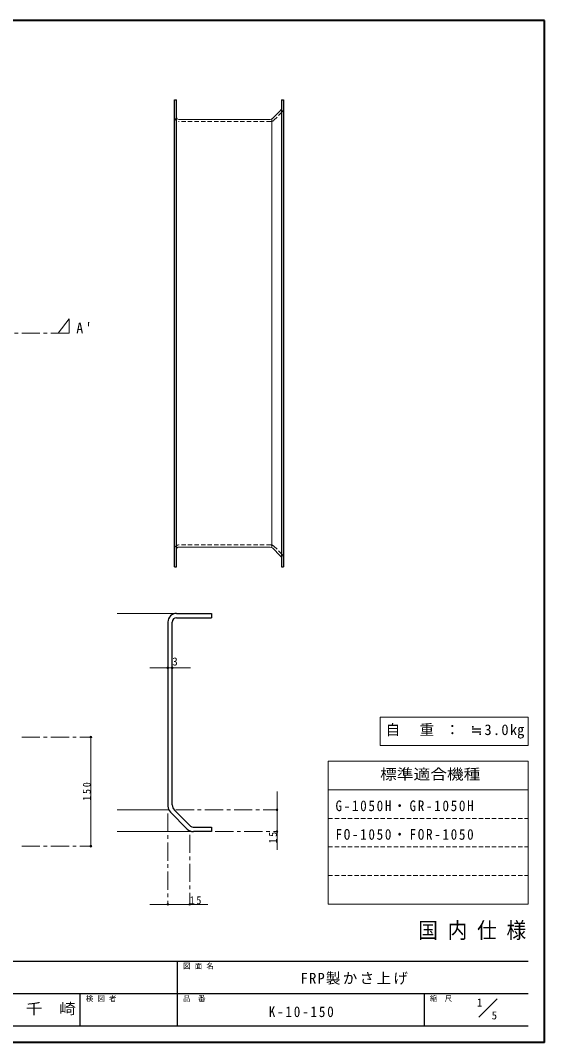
# Model space of a CAD drawing. Units: millimetres, scale not verified. Extents: x -1061 to 964, y -679 to 726.
# Drawn here: x 243 to 964, y -679 to 726 of the extents above; entities that cross this region are included whole.
import ezdxf
from ezdxf.enums import TextEntityAlignment as Align

# ---------------------------------------------------------------- set-up
doc = ezdxf.new("R2010")
doc.units = ezdxf.units.MM
doc.header["$LTSCALE"] = 5
doc.header["$PDMODE"] = 32
doc.header["$PDSIZE"] = 2.5
doc.linetypes.add('CHAIN1', pattern=[8, 5, -1, 1, -1])
doc.linetypes.add('DASHED1', pattern=[1.8, 1.2, -0.6])
doc.layers.add('0-0', color=7, linetype='Continuous', lineweight=18)
doc.styles.add('ＭＳ ゴシック', font='')
doc.styles.get('ＭＳ ゴシック').set_extended_font_data('MS Gothic')

msp = doc.modelspace()

# ---------------------------------------------------------------- linework, layer by layer
at = {"layer": '0-0', "color": 1, "lineweight": 40}
for p, q in [((963.599, 725.957), (-1061.401, 725.957)), ((963.599, -679.043), (963.599, 725.957)), ((963.599, -679.043), (-1061.401, -679.043))]:
    msp.add_line(p, q, dxfattribs=at)
at = {"layer": '0-0', "color": 5, "lineweight": 25}
for p, q in [((454.599, 616.957), (457.599, 616.957)), ((454.599, -25.043), (454.599, 616.957)), ((457.599, -25.043), (457.599, 616.957)), ((601.599, 616.957), (604.599, 616.957)), ((601.599, 616.957), (601.599, -25.043)), ((604.599, 616.957), (604.599, -25.043)), ((454.599, -25.043), (457.599, -25.043)), ((601.599, -25.043), (604.599, -25.043)), ((457.599, -89.043), (505.599, -89.043)), ((457.599, -95.043), (505.599, -95.043)), ((505.599, -89.043), (505.599, -95.043)), ((445.599, -101.043), (445.599, -354.073)), ((451.599, -352.416), (451.599, -101.043)), ((472.085, -385.529), (449.114, -362.558)), ((475.156, -380.114), (454.528, -359.487)), ((505.599, -389.043), (480.57, -389.043))]:
    msp.add_line(p, q, dxfattribs=at)
at = {"layer": '0-0', "color": 4, "lineweight": 9}
for p, q in [((588.357, 1.508), (588.357, 590.406)), ((420.599, -164.043), (476.599, -164.043)), ((339.599, -409.043), (339.599, -259.043)), ((595.599, -334.043), (595.599, -414.043)), ((375.599, -359.043), (446.677, -359.043)), ((420.599, -489.043), (500.599, -489.043))]:
    msp.add_line(p, q, dxfattribs=at)
at = {"layer": '0-0'}
for p, q in [((600.135, 601.735), (589.821, 591.421)), ((586.286, 589.957), (460.599, 589.957)), ((586.286, 1.957), (460.599, 1.957)), ((600.135, -9.822), (589.821, 0.492)), ((375.599, -89.043), (457.599, -89.043)), ((480.57, -389.043), (375.599, -389.043)), ((872.988, -644.297), (898.242, -619.043))]:
    msp.add_line(p, q, dxfattribs=at)
at = {"layer": '0-0', "color": 4, "linetype": 'DASHED1', "lineweight": 9}
for p, q in [((591.357, 588.714), (602.842, 600.199)), ((587.114, 586.957), (460.599, 586.957)), ((587.114, 4.957), (460.599, 4.957)), ((591.357, 3.199), (602.842, -8.286))]:
    msp.add_line(p, q, dxfattribs=at)
at = {"layer": '0-0', "color": 4, "linetype": 'CHAIN1', "lineweight": 9}
for p, q in [((309.599, 315.957), (294.599, 295.957)), ((309.599, 295.957), (309.599, 315.957)), ((244.599, -259.043), (339.599, -259.043)), ((445.599, -364.043), (445.599, -489.043)), ((456.48, -359.043), (595.599, -359.043)), ((475.599, -393.3), (475.599, -489.043)), ((510.599, -389.043), (595.599, -389.043)), ((244.599, -409.043), (339.599, -409.043))]:
    msp.add_line(p, q, dxfattribs=at)
at = {"layer": '0-0', "color": 3}
for p, q in [((737.528, -231.543), (941.099, -231.543)), ((737.528, -270.829), (737.528, -231.543)), ((941.099, -270.829), (941.099, -231.543)), ((737.528, -270.829), (941.099, -270.829)), ((666.099, -292.258), (941.099, -292.258)), ((666.099, -488.686), (666.099, -292.258)), ((941.099, -488.686), (941.099, -292.258)), ((666.099, -331.543), (941.099, -331.543)), ((666.099, -488.686), (941.099, -488.686))]:
    msp.add_line(p, q, dxfattribs=at)
at = {"layer": '0-0', "linetype": 'DASHED1'}
for p, q in [((666.099, -370.829), (941.099, -370.829)), ((666.099, -410.115), (941.099, -410.115)), ((666.099, -449.4), (941.099, -449.4))]:
    msp.add_line(p, q, dxfattribs=at)
at = {"layer": '0-0', "color": 6, "lineweight": 25}
for p, q in [((-1038.901, -567.258), (941.099, -567.258)), ((458.957, -656.543), (458.957, -567.258)), ((941.099, -611.9), (-76.758, -611.9)), ((325.028, -656.543), (325.028, -611.9)), ((798.242, -656.543), (798.242, -611.9)), ((941.099, -656.543), (-1038.901, -656.543))]:
    msp.add_line(p, q, dxfattribs=at)
at = {"layer": '0-0', "color": 4, "linetype": 'CHAIN1', "lineweight": 9}
msp.add_lwpolyline([(309.599, 295.957), (-972.401, 295.957), (-972.401, 315.957)], dxfattribs=at)
at = {"layer": '0-0', "color": 5, "lineweight": 25}
msp.add_lwpolyline([(482.227, -383.043), (505.599, -383.043), (505.599, -389.043)], dxfattribs=at)
at = {"layer": '0-0'}
for centre, radius, start, end in [((596.599, 605.27), 5, 315, 0), ((460.599, 592.957), 3, 180, 270), ((586.286, 594.957), 5, 270, 315), ((460.599, -1.043), 3, 90, 180), ((586.286, -3.043), 5, 45, 90), ((596.599, -13.357), 5, 0, 45)]:
    msp.add_arc(centre, radius, start, end, dxfattribs=at)
at = {"layer": '0-0', "color": 4, "linetype": 'DASHED1', "lineweight": 9}
for centre, start, end in [((598.599, 604.442), 315, 0), ((460.599, 592.957), 180, 270), ((587.114, 592.957), 270, 315), ((460.599, -1.043), 90, 180), ((587.114, -1.043), 45, 90), ((598.599, -12.529), 0, 45)]:
    msp.add_arc(centre, 6, start, end, dxfattribs=at)
at = {"layer": '0-0', "color": 5, "lineweight": 25}
for centre, radius, start, end in [((457.599, -101.043), 12, 90, 180), ((457.599, -101.043), 6, 90, 180), ((457.599, -354.073), 12, 180, 225), ((461.599, -352.416), 10, 180, 225), ((480.57, -377.043), 12, 225, 270), ((482.227, -373.043), 10, 225, 270)]:
    msp.add_arc(centre, radius, start, end, dxfattribs=at)
at = {"layer": '0-0', "color": 4}
for p in [(445.599, -164.043), (451.599, -164.043), (339.599, -259.043), (595.599, -359.043), (595.599, -389.043), (339.599, -409.043), (445.599, -489.043), (475.599, -489.043)]:
    msp.add_point(p, dxfattribs=at)

# ---------------------------------------------------------------- texts
at = {"layer": '0-0', "style": 'ＭＳ ゴシック'}
for s, height, p in [('3', 11, (451.599, -164.043)), ('図 面 名', 7.331, (466.457, -579.758)), ('検 図 者', 7.331, (332.528, -624.4)), ('品\u3000番', 7.331, (466.457, -624.4)), ('縮\u3000尺', 7.331, (805.742, -624.4)), ('1', 11, (870.449, -632.805)), ('5', 11, (890.809, -650.495))]:
    msp.add_text(s, height=height, dxfattribs=at).set_placement(p, align=Align.BOTTOM_LEFT)
for s, height, width, p in [('標準適合機種', 14.66, 1.15, (737.349, -321.9)), ('国 内 仕 様', 21.99, 0.9, (789.849, -542.258)), ('千\u3000崎', 14.66, 1.15, (250.028, -644.222))]:
    msp.add_text(s, height=height, dxfattribs=dict(at, width=width)).set_placement(p, align=Align.BOTTOM_LEFT)
at = {"layer": '0-0', "attachment_point": 7, "style": 'ＭＳ ゴシック'}
for s, insert, char_height in [("\\T1.27;\\W0.95;A'", (319.599, 295.957), 14.66), ('\\T1.17;自\u3000重\\~：\\~≒3.0㎏', (744.939, -261.186), 14.66), ('\\T1.26;\\W0.9;G-1050H・GR-1050H', (676.099, -361.186), 14.66), ('\\T1.26;\\W0.9;FO-1050・FOR-1050', (676.099, -400.472), 14.66), ('\\T1.36;\\W0.9;15', (475.599, -489.043), 11), ('\\T1.16;FRP製かさ上げ', (628.153, -599.579), 14.66), ('\\T1.28;\\W0.9;K-10-150', (584.224, -644.222), 14.66)]:
    msp.add_mtext(s, dxfattribs=dict(at, insert=insert, char_height=char_height))
at = {"layer": '0-0', "char_height": 11, "attachment_point": 7, "rotation": 90, "style": 'ＭＳ ゴシック'}
for s, insert in [('\\T1.38;\\W0.9;150', (339.599, -346.543)), ('\\T1.36;\\W0.9;15', (595.599, -405.293))]:
    msp.add_mtext(s, dxfattribs=dict(at, insert=insert))

doc.saveas('drawing.dxf')
